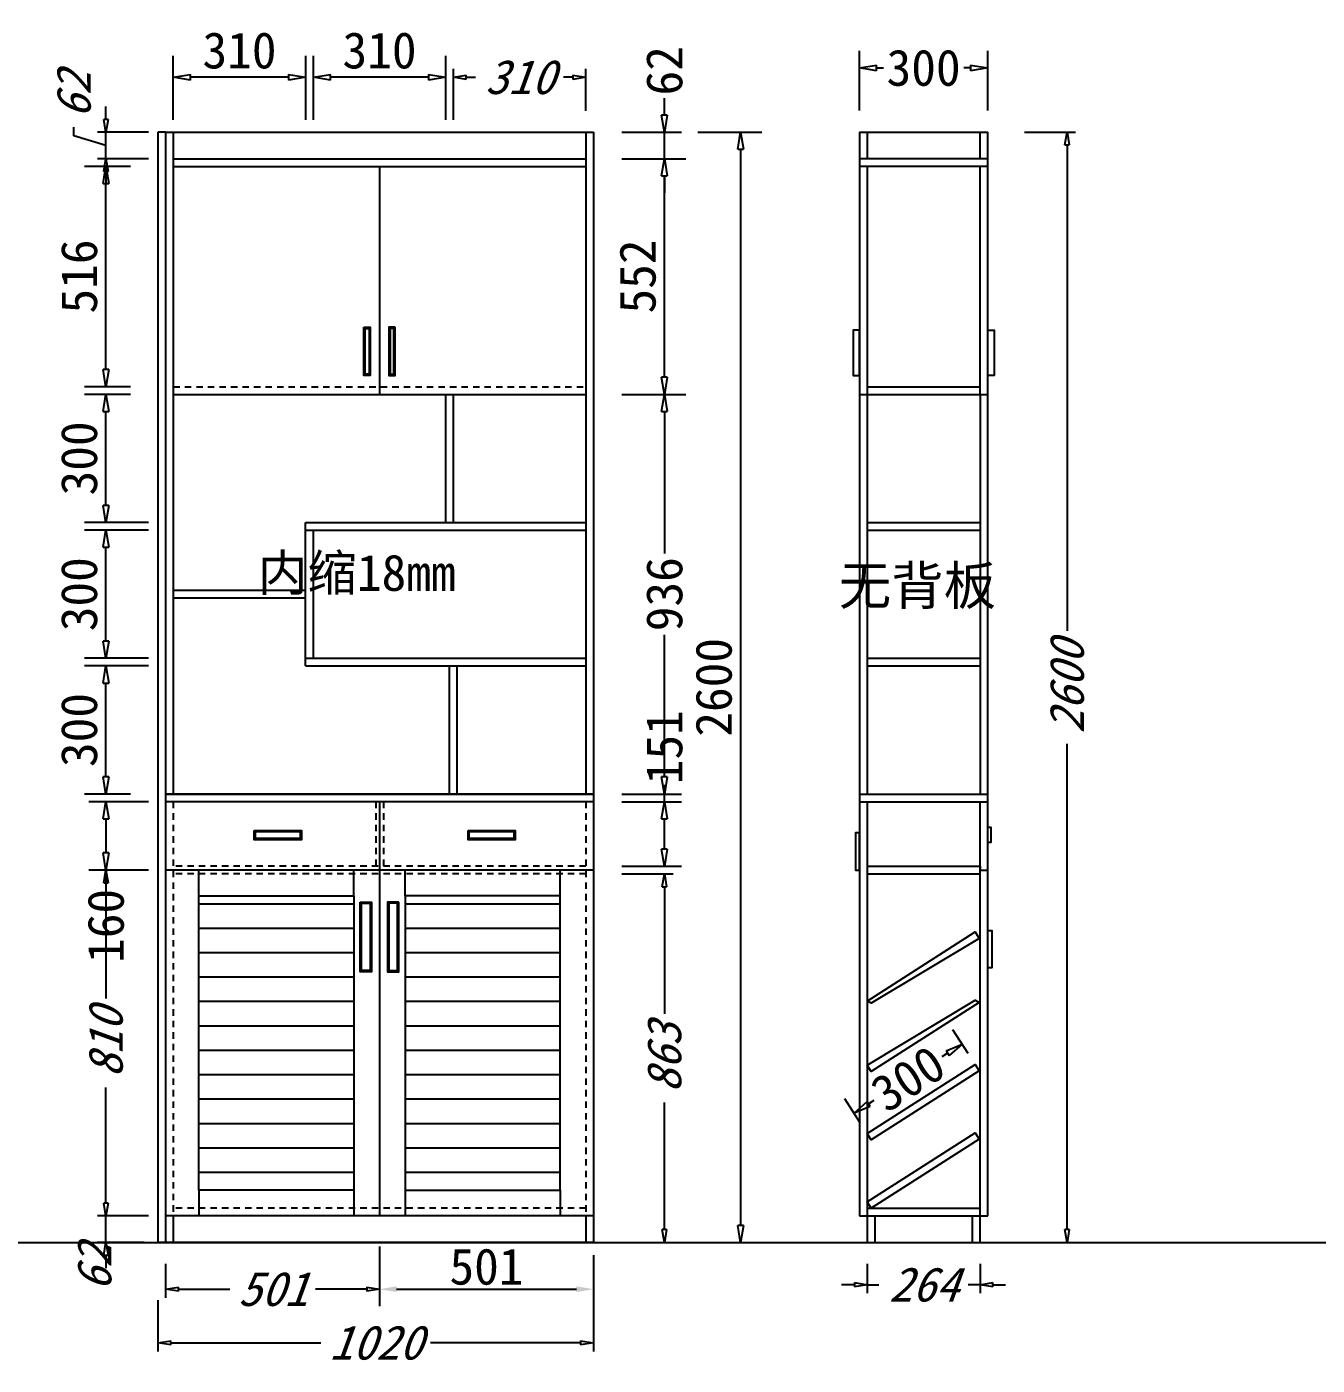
# Model space of a CAD drawing. Header units: millimetres. Extents: x 366509 to 398313, y -1245498 to -1202747.
# Drawn here: x 378862 to 381884, y -1221403 to -1218268 of the extents above; entities that cross this region are included whole.
import ezdxf

# ---------------------------------------------------------------- set-up
doc = ezdxf.new("R2010")
doc.units = ezdxf.units.MM
doc.header["$LTSCALE"] = 20
doc.linetypes.add('JIS_02_0.7', pattern=[1.35, 0.75, -0.6])
doc.layers.get('Defpoints').update_dxf_attribs({"color": 250})
doc.styles.get("Standard").update_dxf_attribs({"font": 'SimSun.ttf', "height": 85})
doc.styles.add('text', font='SimSun.ttf', dxfattribs={"height": 85})
doc.styles.add('汉字', font='SimSun.ttf', dxfattribs={"oblique": 20, "height": 80})
doc.dimstyles.new('200', dxfattribs={"dimtxt": 90, "dimasz": 40, "dimexe": 50, "dimexo": 100, "dimgap": 20, "dimtad": 1, "dimdec": 0, "dimtxsty": 'Standard', "dimblk": 'CLOSEDBLANK', "dimcen": 100, "dimdle": 50, "dimclrd": 256, "dimclre": 256, "dimclrt": 256, "dimadec": 0, "dimazin": 0, "dimtfac": 1, "dimtdec": 0, "dimtmove": 2, "dimatfit": 3, "dimldrblk": 'CLOSEDBLANK', "dimfxl": 100, "dimfxlon": 1, "dimlwd": 25, "dimlwe": 25, "dimarcsym": 0})
doc.dimstyles.new('ISO-25', dxfattribs={"dimtxt": 2.5, "dimasz": 2.5, "dimexe": 1.25, "dimexo": 0.625, "dimtad": 1, "dimtxsty": 'Standard', "dimcen": 2.5, "dimadec": 0, "dimazin": 0, "dimtfac": 1, "dimtmove": 0, "dimatfit": 3, "dimfxl": 1, "dimarcsym": 0})
doc.dimstyles.get("Standard").update_dxf_attribs({"dimtxt": 0.18, "dimasz": 0.18, "dimexe": 0.18, "dimexo": 0.0625, "dimgap": 0.09, "dimtad": 0, "dimtih": 1, "dimtoh": 1, "dimdec": 4, "dimzin": 0, "dimdsep": 46, "dimtxsty": 'Standard', "dimcen": 0.09, "dimadec": 0, "dimazin": 0, "dimtfac": 1, "dimtdec": 4, "dimtofl": 0, "dimtmove": 0, "dimatfit": 3, "dimfxl": 1, "dimtolj": 1, "dimtzin": 0, "dimarcsym": 0})
doc.dimstyles.new('周文晶', dxfattribs={"dimtxt": 70, "dimasz": 40, "dimexe": 40, "dimexo": 30, "dimgap": 10, "dimtad": 0, "dimdec": 0, "dimtxsty": 'Standard', "dimblk": 'CLOSEDBLANK', "dimcen": 200, "dimclrd": 256, "dimclre": 256, "dimadec": 0, "dimazin": 0, "dimtfac": 1, "dimtdec": 0, "dimtmove": 0, "dimatfit": 3, "dimldrblk": 'CLOSEDBLANK', "dimfxl": 100, "dimfxlon": 1, "dimarcsym": 0})

# ---------------------------------------------------------------- blocks, each defined once
blk = doc.blocks.new('_ClosedBlank')
at = {"color": 0, "linetype": 'ByBlock', "lineweight": -2}
for p, q in [((-1, 0.167), (0, 0)), ((-1, 0.167), (-1, -0.167)), ((0, 0), (-1, -0.167))]:
    blk.add_line(p, q, dxfattribs=at)
blk = doc.blocks.new('*D807')
at = {"lineweight": 25, "transparency": 16777216}
for p, q in [((379047, -1221023.1), (379047, -1220993.1)), ((379147, -1221053.1), (379027, -1221053.1)), ((379047, -1221115.1), (379047, -1221053.1)), ((379136.8, -1221115.1), (379027, -1221115.1)), ((379047, -1221145.1), (379047, -1221175.1))]:
    blk.add_line(p, q, dxfattribs=at)
at = {"layer": 'Defpoints', "color": 0, "transparency": 16777216}
for p in [(379047, -1221053.1), (379204.8, -1221053.1), (379186.8, -1221115.1)]:
    blk.add_point(p, dxfattribs=at)
at = {"lineweight": 25, "transparency": 16777216, "xscale": 30, "yscale": 30, "zscale": 30}
for p, rotation in [((379047, -1221053.1), 270), ((379047, -1221115.1), 90)]:
    blk.add_blockref('_ClosedBlank', p, dxfattribs=dict(at, rotation=rotation))
at = {"lineweight": -3, "transparency": 16777216, "insert": (379020.4, -1221175.1), "char_height": 80, "attachment_point": 5, "rotation": 90, "style": '汉字'}
blk.add_mtext('62', dxfattribs=at)
blk = doc.blocks.new('*D808')
at = {"lineweight": 25, "transparency": 16777216}
for p, q in [((379147, -1220243.1), (379027, -1220243.1)), ((379047, -1220273.1), (379047, -1220543.9)), ((379047, -1221023.1), (379047, -1220752.2)), ((379147, -1221053.1), (379027, -1221053.1))]:
    blk.add_line(p, q, dxfattribs=at)
at = {"layer": 'Defpoints', "color": 0, "transparency": 16777216}
for p in [(379047, -1220243.1), (379204.8, -1220243.1), (379204.8, -1221053.1)]:
    blk.add_point(p, dxfattribs=at)
at = {"lineweight": 25, "transparency": 16777216, "xscale": 30, "yscale": 30, "zscale": 30}
for p, rotation in [((379047, -1220243.1), 90), ((379047, -1221053.1), 270)]:
    blk.add_blockref('_ClosedBlank', p, dxfattribs=dict(at, rotation=rotation))
at = {"lineweight": -3, "transparency": 16777216, "insert": (379047, -1220648.1), "char_height": 80, "attachment_point": 5, "rotation": 90, "style": '汉字'}
blk.add_mtext('810', dxfattribs=at)
blk = doc.blocks.new('*D820')
at = {"lineweight": 25, "transparency": 16777216}
for p, q in [((379860.8, -1218486.5), (379860.8, -1218366.5)), ((380170.8, -1218465.2), (380170.8, -1218366.5)), ((379890.8, -1218386.5), (379912.5, -1218386.5)), ((380140.8, -1218386.5), (380119, -1218386.5))]:
    blk.add_line(p, q, dxfattribs=at)
at = {"layer": 'Defpoints', "color": 0, "transparency": 16777216}
for p in [(380170.8, -1218386.5), (380170.8, -1218515.2), (379860.8, -1219129.1)]:
    blk.add_point(p, dxfattribs=at)
at = {"lineweight": 25, "transparency": 16777216, "xscale": 30, "yscale": 30, "zscale": 30, "rotation": 180}
blk.add_blockref('_ClosedBlank', (379860.8, -1218386.5), dxfattribs=at)
at = {"lineweight": 25, "transparency": 16777216, "xscale": 30, "yscale": 30, "zscale": 30}
blk.add_blockref('_ClosedBlank', (380170.8, -1218386.5), dxfattribs=at)
at = {"lineweight": -3, "transparency": 16777216, "insert": (380015.8, -1218386.5), "char_height": 80, "attachment_point": 5, "style": '汉字'}
blk.add_mtext('310', dxfattribs=at)
blk = doc.blocks.new('*D809')
at = {"lineweight": 25, "transparency": 16777216}
for p, q in [((379168.8, -1221250.2), (379168.8, -1221370.2)), ((380188.8, -1221250.2), (380188.8, -1221370.2)), ((379198.8, -1221350.2), (379550.2, -1221350.2)), ((380158.8, -1221350.2), (379807.4, -1221350.2))]:
    blk.add_line(p, q, dxfattribs=at)
at = {"layer": 'Defpoints', "color": 0, "transparency": 16777216}
for p in [(379168.8, -1221115.1), (380188.8, -1221115.1), (380188.8, -1221350.2)]:
    blk.add_point(p, dxfattribs=at)
at = {"lineweight": 25, "transparency": 16777216, "xscale": 30, "yscale": 30, "zscale": 30, "rotation": 180}
blk.add_blockref('_ClosedBlank', (379168.8, -1221350.2), dxfattribs=at)
at = {"lineweight": 25, "transparency": 16777216, "xscale": 30, "yscale": 30, "zscale": 30}
blk.add_blockref('_ClosedBlank', (380188.8, -1221350.2), dxfattribs=at)
at = {"lineweight": -3, "transparency": 16777216, "insert": (379678.8, -1221350.2), "char_height": 80, "attachment_point": 5, "style": '汉字'}
blk.add_mtext('1020', dxfattribs=at)
blk = doc.blocks.new('*D821')
at = {"lineweight": 25, "transparency": 16777216}
for p, q in [((380829.8, -1221165.1), (380829.8, -1221234.1)), ((381094.2, -1221165.1), (381094.2, -1221234.1)), ((380799.8, -1221214.1), (380769.8, -1221214.1)), ((380829.8, -1221214.1), (380857.4, -1221214.1)), ((381094.2, -1221214.1), (381066.6, -1221214.1)), ((381124.2, -1221214.1), (381154.2, -1221214.1))]:
    blk.add_line(p, q, dxfattribs=at)
at = {"layer": 'Defpoints', "color": 0, "transparency": 16777216}
for p in [(380829.8, -1221115.1), (381094.2, -1221115.1), (381094.2, -1221214.1)]:
    blk.add_point(p, dxfattribs=at)
at = {"lineweight": 25, "transparency": 16777216, "xscale": 30, "yscale": 30, "zscale": 30}
blk.add_blockref('_ClosedBlank', (380829.8, -1221214.1), dxfattribs=at)
at = {"lineweight": 25, "transparency": 16777216, "xscale": 30, "yscale": 30, "zscale": 30, "rotation": 180}
blk.add_blockref('_ClosedBlank', (381094.2, -1221214.1), dxfattribs=at)
at = {"lineweight": -3, "transparency": 16777216, "insert": (380962, -1221214.1), "char_height": 80, "attachment_point": 5, "style": '汉字'}
blk.add_mtext('264', dxfattribs=at)
blk = doc.blocks.new('*D822')
at = {"lineweight": 25, "transparency": 16777216}
for p, q in [((381198.1, -1218515.1), (381318.1, -1218515.1)), ((381298.1, -1218545.1), (381298.1, -1219682.9)), ((381298.1, -1221085.1), (381298.1, -1219947.2)), ((381198.1, -1221115.1), (381318.1, -1221115.1))]:
    blk.add_line(p, q, dxfattribs=at)
at = {"layer": 'Defpoints', "color": 0, "transparency": 16777216}
for p in [(381112.2, -1218515.1), (381112.2, -1221115.1), (381298.1, -1221115.1)]:
    blk.add_point(p, dxfattribs=at)
at = {"lineweight": 25, "transparency": 16777216, "xscale": 30, "yscale": 30, "zscale": 30}
for p, rotation in [((381298.1, -1218515.1), 90), ((381298.1, -1221115.1), 270)]:
    blk.add_blockref('_ClosedBlank', p, dxfattribs=dict(at, rotation=rotation))
at = {"lineweight": -3, "transparency": 16777216, "insert": (381298.1, -1219815.1), "char_height": 80, "attachment_point": 5, "rotation": 90, "style": '汉字'}
blk.add_mtext('2600', dxfattribs=at)
blk = doc.blocks.new('*D810')
at = {"lineweight": 25, "transparency": 16777216}
for p, q in [((380255.1, -1220252.1), (380375.1, -1220252.1)), ((380355.1, -1220282.1), (380355.1, -1220580.1)), ((380355.1, -1221085.1), (380355.1, -1220787.1)), ((380255.1, -1221115.1), (380375.1, -1221115.1))]:
    blk.add_line(p, q, dxfattribs=at)
at = {"layer": 'Defpoints', "color": 0, "transparency": 16777216}
for p in [(380170.8, -1220252.1), (380170.8, -1221115.1), (380355.1, -1221115.1)]:
    blk.add_point(p, dxfattribs=at)
at = {"lineweight": 25, "transparency": 16777216, "xscale": 30, "yscale": 30, "zscale": 30}
for p, rotation in [((380355.1, -1220252.1), 90), ((380355.1, -1221115.1), 270)]:
    blk.add_blockref('_ClosedBlank', p, dxfattribs=dict(at, rotation=rotation))
at = {"lineweight": -3, "transparency": 16777216, "insert": (380355.1, -1220683.6), "char_height": 80, "attachment_point": 5, "rotation": 90, "style": '汉字'}
blk.add_mtext('863', dxfattribs=at)
blk = doc.blocks.new('*D823')
at = {"lineweight": 25, "transparency": 16777216}
for p, q in [((379047, -1218485.2), (379047, -1218455.2)), ((378972, -1218523.7), (378972, -1218503.7)), ((379047, -1218546.2), (378972, -1218523.7)), ((379147, -1218515.2), (379027, -1218515.2)), ((379047, -1218577.2), (379047, -1218515.2)), ((379047, -1218577.2), (379047, -1218515.2)), ((379147, -1218577.2), (379027, -1218577.2)), ((379047, -1218607.2), (379047, -1218637.2))]:
    blk.add_line(p, q, dxfattribs=at)
at = {"layer": 'Defpoints', "color": 0, "transparency": 16777216}
for p in [(379047, -1218515.2), (379204.8, -1218515.2), (379204.8, -1218577.2)]:
    blk.add_point(p, dxfattribs=at)
at = {"lineweight": 25, "transparency": 16777216, "xscale": 30, "yscale": 30, "zscale": 30}
for p, rotation in [((379047, -1218515.2), 270), ((379047, -1218577.2), 90)]:
    blk.add_blockref('_ClosedBlank', p, dxfattribs=dict(at, rotation=rotation))
at = {"lineweight": -3, "transparency": 16777216, "insert": (378972, -1218428.9), "char_height": 80, "attachment_point": 5, "rotation": 90, "style": '汉字'}
blk.add_mtext('62', dxfattribs=at)
blk = doc.blocks.new('*D811')
at = {"lineweight": 25, "transparency": 16777216}
for p, q in [((379687.8, -1221124.6), (379687.8, -1221244.6)), ((379186.8, -1221165.1), (379186.8, -1221244.6)), ((379216.8, -1221224.6), (379336.9, -1221224.6)), ((379657.8, -1221224.6), (379537.6, -1221224.6))]:
    blk.add_line(p, q, dxfattribs=at)
at = {"layer": 'Defpoints', "color": 0, "transparency": 16777216}
for p in [(379687.8, -1221053.1), (379186.8, -1221115.1), (379186.8, -1221224.6)]:
    blk.add_point(p, dxfattribs=at)
at = {"lineweight": 25, "transparency": 16777216, "xscale": 30, "yscale": 30, "zscale": 30, "rotation": 180}
blk.add_blockref('_ClosedBlank', (379186.8, -1221224.6), dxfattribs=at)
at = {"lineweight": 25, "transparency": 16777216, "xscale": 30, "yscale": 30, "zscale": 30}
blk.add_blockref('_ClosedBlank', (379687.8, -1221224.6), dxfattribs=at)
at = {"lineweight": -3, "transparency": 16777216, "insert": (379437.3, -1221224.6), "char_height": 80, "attachment_point": 5, "style": '汉字'}
blk.add_mtext('501', dxfattribs=at)
blk = doc.blocks.new('*D812')
at = {"lineweight": 25, "transparency": 16777216}
for p, q in [((380433.3, -1218515.2), (380583.3, -1218515.2)), ((380533.3, -1218555.2), (380533.3, -1221075.1)), ((380433.3, -1221115.1), (380583.3, -1221115.1))]:
    blk.add_line(p, q, dxfattribs=at)
at = {"layer": 'Defpoints', "color": 0, "transparency": 16777216}
for p in [(380026.8, -1218515.2), (380026.8, -1221115.1), (380533.3, -1221115.1)]:
    blk.add_point(p, dxfattribs=at)
at = {"lineweight": 25, "transparency": 16777216, "xscale": 40, "yscale": 40, "zscale": 40}
for p, rotation in [((380533.3, -1218515.2), 90), ((380533.3, -1221115.1), 270)]:
    blk.add_blockref('_ClosedBlank', p, dxfattribs=dict(at, rotation=rotation))
at = {"lineweight": -3, "transparency": 16777216, "insert": (380470.8, -1219815.1), "char_height": 85, "attachment_point": 5, "rotation": 90}
blk.add_mtext('2600', dxfattribs=at)
blk = doc.blocks.new('*D824')
at = {"lineweight": 25, "transparency": 16777216}
for p, q in [((379532.8, -1218486.5), (379532.8, -1218336.5)), ((379842.8, -1218486.5), (379842.8, -1218336.5)), ((379802.8, -1218386.5), (379572.8, -1218386.5))]:
    blk.add_line(p, q, dxfattribs=at)
at = {"layer": 'Defpoints', "color": 0, "transparency": 16777216}
for p in [(379532.8, -1218386.5), (379842.8, -1219129.1), (379532.8, -1219447.1)]:
    blk.add_point(p, dxfattribs=at)
at = {"lineweight": 25, "transparency": 16777216, "xscale": 40, "yscale": 40, "zscale": 40, "rotation": 180}
blk.add_blockref('_ClosedBlank', (379532.8, -1218386.5), dxfattribs=at)
at = {"lineweight": 25, "transparency": 16777216, "xscale": 40, "yscale": 40, "zscale": 40}
blk.add_blockref('_ClosedBlank', (379842.8, -1218386.5), dxfattribs=at)
at = {"lineweight": -3, "transparency": 16777216, "insert": (379687.8, -1218324), "char_height": 85, "attachment_point": 5}
blk.add_mtext('310', dxfattribs=at)
blk = doc.blocks.new('*D825')
at = {"lineweight": 25, "transparency": 16777216}
for p, q in [((379204.8, -1218486.5), (379204.8, -1218336.5)), ((379514.8, -1218486.5), (379514.8, -1218336.5)), ((379474.8, -1218386.5), (379244.8, -1218386.5))]:
    blk.add_line(p, q, dxfattribs=at)
at = {"layer": 'Defpoints', "color": 0, "transparency": 16777216}
for p in [(379204.8, -1218386.5), (379514.8, -1219429.1), (379204.8, -1219588.1)]:
    blk.add_point(p, dxfattribs=at)
at = {"lineweight": 25, "transparency": 16777216, "xscale": 40, "yscale": 40, "zscale": 40, "rotation": 180}
blk.add_blockref('_ClosedBlank', (379204.8, -1218386.5), dxfattribs=at)
at = {"lineweight": 25, "transparency": 16777216, "xscale": 40, "yscale": 40, "zscale": 40}
blk.add_blockref('_ClosedBlank', (379514.8, -1218386.5), dxfattribs=at)
at = {"lineweight": -3, "transparency": 16777216, "insert": (379359.8, -1218324), "char_height": 85, "attachment_point": 5}
blk.add_mtext('310', dxfattribs=at)
blk = doc.blocks.new('*D813')
at = {"lineweight": 25, "transparency": 16777216}
for p, q in [((379147, -1219765.1), (378997, -1219765.1)), ((379047, -1220025.1), (379047, -1219805.1)), ((379104.8, -1220065.1), (378997, -1220065.1))]:
    blk.add_line(p, q, dxfattribs=at)
at = {"layer": 'Defpoints', "color": 0, "transparency": 16777216}
for p in [(379047, -1219765.1), (379514.8, -1219765.1), (379204.8, -1220065.1)]:
    blk.add_point(p, dxfattribs=at)
at = {"lineweight": 25, "transparency": 16777216, "xscale": 40, "yscale": 40, "zscale": 40}
for p, rotation in [((379047, -1219765.1), 90), ((379047, -1220065.1), 270)]:
    blk.add_blockref('_ClosedBlank', p, dxfattribs=dict(at, rotation=rotation))
at = {"lineweight": -3, "transparency": 16777216, "insert": (378984.5, -1219915.1), "char_height": 85, "attachment_point": 5, "rotation": 90}
blk.add_mtext('300', dxfattribs=at)
blk = doc.blocks.new('*D826')
at = {"lineweight": 25, "transparency": 16777216}
for p, q in [((379147, -1219447.1), (378997, -1219447.1)), ((379047, -1219707.1), (379047, -1219487.1)), ((379147, -1219747.1), (378997, -1219747.1))]:
    blk.add_line(p, q, dxfattribs=at)
at = {"layer": 'Defpoints', "color": 0, "transparency": 16777216}
for p in [(379047, -1219447.1), (379514.8, -1219447.1), (379514.8, -1219747.1)]:
    blk.add_point(p, dxfattribs=at)
at = {"lineweight": 25, "transparency": 16777216, "xscale": 40, "yscale": 40, "zscale": 40}
for p, rotation in [((379047, -1219447.1), 90), ((379047, -1219747.1), 270)]:
    blk.add_blockref('_ClosedBlank', p, dxfattribs=dict(at, rotation=rotation))
at = {"lineweight": -3, "transparency": 16777216, "insert": (378984.5, -1219597.1), "char_height": 85, "attachment_point": 5, "rotation": 90}
blk.add_mtext('300', dxfattribs=at)
blk = doc.blocks.new('*D827')
at = {"lineweight": 25, "transparency": 16777216}
for p, q in [((379104.8, -1219129.1), (378997, -1219129.1)), ((379047, -1219389.1), (379047, -1219169.1)), ((379147, -1219429.1), (378997, -1219429.1))]:
    blk.add_line(p, q, dxfattribs=at)
at = {"layer": 'Defpoints', "color": 0, "transparency": 16777216}
for p in [(379047, -1219129.1), (379204.8, -1219129.1), (379514.8, -1219429.1)]:
    blk.add_point(p, dxfattribs=at)
at = {"lineweight": 25, "transparency": 16777216, "xscale": 40, "yscale": 40, "zscale": 40}
for p, rotation in [((379047, -1219129.1), 90), ((379047, -1219429.1), 270)]:
    blk.add_blockref('_ClosedBlank', p, dxfattribs=dict(at, rotation=rotation))
at = {"lineweight": -3, "transparency": 16777216, "insert": (378984.5, -1219279.1), "char_height": 85, "attachment_point": 5, "rotation": 90}
blk.add_mtext('300', dxfattribs=at)
blk = doc.blocks.new('*D828')
at = {"lineweight": 25, "transparency": 16777216}
for p, q in [((379104.8, -1218595.2), (378997, -1218595.2)), ((379047, -1219071.1), (379047, -1218635.2)), ((379104.8, -1219111.1), (378997, -1219111.1))]:
    blk.add_line(p, q, dxfattribs=at)
at = {"layer": 'Defpoints', "color": 0, "transparency": 16777216}
for p in [(379047, -1218595.2), (379204.8, -1218595.2), (379204.8, -1219111.1)]:
    blk.add_point(p, dxfattribs=at)
at = {"lineweight": 25, "transparency": 16777216, "xscale": 40, "yscale": 40, "zscale": 40}
for p, rotation in [((379047, -1218595.2), 90), ((379047, -1219111.1), 270)]:
    blk.add_blockref('_ClosedBlank', p, dxfattribs=dict(at, rotation=rotation))
at = {"lineweight": -3, "transparency": 16777216, "insert": (378984.5, -1218853.1), "char_height": 85, "attachment_point": 5, "rotation": 90}
blk.add_mtext('516', dxfattribs=at)
blk = doc.blocks.new('*D814')
at = {"lineweight": 25, "transparency": 16777216}
for p, q in [((380270.8, -1218577.2), (380405.1, -1218577.2)), ((380355.1, -1219089.1), (380355.1, -1218617.2)), ((380270.8, -1219129.1), (380405.1, -1219129.1))]:
    blk.add_line(p, q, dxfattribs=at)
at = {"layer": 'Defpoints', "color": 0, "transparency": 16777216}
for p in [(380170.8, -1218577.2), (380355.1, -1218577.2), (380170.8, -1219129.1)]:
    blk.add_point(p, dxfattribs=at)
at = {"lineweight": 25, "transparency": 16777216, "xscale": 40, "yscale": 40, "zscale": 40}
for p, rotation in [((380355.1, -1218577.2), 90), ((380355.1, -1219129.1), 270)]:
    blk.add_blockref('_ClosedBlank', p, dxfattribs=dict(at, rotation=rotation))
at = {"lineweight": -3, "transparency": 16777216, "insert": (380292.6, -1218853.1), "char_height": 85, "attachment_point": 5, "rotation": 90}
blk.add_mtext('552', dxfattribs=at)
blk = doc.blocks.new('*D815')
at = {"color": 0, "lineweight": -2, "transparency": 16777216}
for p, q in [((379687.8, -1221124.6), (379687.8, -1221264.6)), ((380188.8, -1221145.1), (380188.8, -1221264.6)), ((379727.8, -1221224.6), (380148.8, -1221224.6))]:
    blk.add_line(p, q, dxfattribs=at)
at = {"color": 0, "transparency": 16777216}
for points in [[(379727.8, -1221217.9), (379727.8, -1221231.3), (379687.8, -1221224.6)], [(380148.8, -1221217.9), (380148.8, -1221231.3), (380188.8, -1221224.6)]]:
    blk.add_solid(points, dxfattribs=at)
at = {"layer": 'Defpoints', "color": 0, "transparency": 16777216}
for p in [(379687.8, -1221053.1), (380188.8, -1221115.1), (380188.8, -1221224.6)]:
    blk.add_point(p, dxfattribs=at)
at = {"color": 0, "lineweight": -3, "transparency": 16777216, "insert": (379938.3, -1221172.1), "char_height": 85, "attachment_point": 5}
blk.add_mtext('501', dxfattribs=at)
blk = doc.blocks.new('*D816')
at = {"lineweight": -2, "transparency": 16777216}
for p, q in [((380811.8, -1218464.7), (380811.8, -1218324.7)), ((381112.2, -1218464.7), (381112.2, -1218324.7)), ((380851.8, -1218364.7), (380867.9, -1218364.7)), ((381072.2, -1218364.7), (381056.1, -1218364.7))]:
    blk.add_line(p, q, dxfattribs=at)
at = {"layer": 'Defpoints', "color": 0, "transparency": 16777216}
for p in [(381112.2, -1218364.7), (380811.8, -1218515.1), (381112.2, -1218515.1)]:
    blk.add_point(p, dxfattribs=at)
at = {"lineweight": -2, "transparency": 16777216, "xscale": 40, "yscale": 40, "zscale": 40, "rotation": 180}
blk.add_blockref('_ClosedBlank', (380811.8, -1218364.7), dxfattribs=at)
at = {"lineweight": -2, "transparency": 16777216, "xscale": 40, "yscale": 40, "zscale": 40}
blk.add_blockref('_ClosedBlank', (381112.2, -1218364.7), dxfattribs=at)
at = {"color": 0, "transparency": 16777216, "insert": (380962, -1218364.7), "char_height": 85, "attachment_point": 5}
blk.add_mtext('300', dxfattribs=at)
blk = doc.blocks.new('*D817')
at = {"lineweight": -2, "transparency": 16777216}
for p, q in [((380355.1, -1218475.2), (380355.1, -1218435.2)), ((380255.1, -1218515.2), (380395.1, -1218515.2)), ((380355.1, -1218577.2), (380355.1, -1218515.2)), ((380255.1, -1218577.2), (380395.1, -1218577.2)), ((380355.1, -1218617.2), (380355.1, -1218657.2))]:
    blk.add_line(p, q, dxfattribs=at)
at = {"layer": 'Defpoints', "color": 0, "transparency": 16777216}
for p in [(380170.8, -1218515.2), (380355.1, -1218515.2), (380170.8, -1218577.2)]:
    blk.add_point(p, dxfattribs=at)
at = {"lineweight": -2, "transparency": 16777216, "xscale": 40, "yscale": 40, "zscale": 40}
for p, rotation in [((380355.1, -1218515.2), 270), ((380355.1, -1218577.2), 90)]:
    blk.add_blockref('_ClosedBlank', p, dxfattribs=dict(at, rotation=rotation))
at = {"color": 0, "transparency": 16777216, "insert": (380355.1, -1218371.4), "char_height": 85, "attachment_point": 5, "rotation": 90}
blk.add_mtext('62', dxfattribs=at)
blk = doc.blocks.new('*D818')
at = {"lineweight": -2, "transparency": 16777216}
for p, q in [((380255.1, -1219129.1), (380395.1, -1219129.1)), ((380355.1, -1219169.1), (380355.1, -1219502.1)), ((380355.1, -1220025.1), (380355.1, -1219692.1)), ((380255.1, -1220065.1), (380395.1, -1220065.1))]:
    blk.add_line(p, q, dxfattribs=at)
at = {"layer": 'Defpoints', "color": 0, "transparency": 16777216}
for p in [(380170.8, -1219129.1), (380170.8, -1220065.1), (380355.1, -1220065.1)]:
    blk.add_point(p, dxfattribs=at)
at = {"lineweight": -2, "transparency": 16777216, "xscale": 40, "yscale": 40, "zscale": 40}
for p, rotation in [((380355.1, -1219129.1), 90), ((380355.1, -1220065.1), 270)]:
    blk.add_blockref('_ClosedBlank', p, dxfattribs=dict(at, rotation=rotation))
at = {"color": 0, "transparency": 16777216, "insert": (380355.1, -1219597.1), "char_height": 85, "attachment_point": 5, "rotation": 90}
blk.add_mtext('936', dxfattribs=at)
blk = doc.blocks.new('*D819')
at = {"lineweight": -2, "transparency": 16777216}
for p, q in [((381066.2, -1220672.8), (381030.4, -1220616.9)), ((381018.3, -1220672.1), (381004.9, -1220680.7)), ((380813.6, -1220834.7), (380777.8, -1220778.7)), ((380833, -1220790.8), (380846.5, -1220782.2))]:
    blk.add_line(p, q, dxfattribs=at)
at = {"layer": 'Defpoints', "color": 0, "transparency": 16777216}
for p in [(381052, -1220650.5), (381082.4, -1220698.1), (380829.8, -1220859.9)]:
    blk.add_point(p, dxfattribs=at)
at = {"lineweight": -2, "transparency": 16777216, "xscale": 40, "yscale": 40, "zscale": 40}
for p, rotation in [((381052, -1220650.5), 32.65196531528703), ((380799.4, -1220812.4), 212.651965315287)]:
    blk.add_blockref('_ClosedBlank', p, dxfattribs=dict(at, rotation=rotation))
at = {"color": 0, "transparency": 16777216, "insert": (380925.7, -1220731.5), "char_height": 85, "attachment_point": 5, "rotation": 32.652}
blk.add_mtext('300', dxfattribs=at)
blk = doc.blocks.new('*D829')
at = {"lineweight": -2, "transparency": 16777216}
for p, q in [((379147, -1220083.1), (379007, -1220083.1)), ((379047, -1220123.1), (379047, -1220203.1)), ((379147, -1220243.1), (379007, -1220243.1)), ((379047, -1220243.1), (379047, -1220283.1))]:
    blk.add_line(p, q, dxfattribs=at)
at = {"layer": 'Defpoints', "color": 0, "transparency": 16777216}
for p in [(379047, -1220083.1), (379186.8, -1220083.1), (379186.8, -1220243.1)]:
    blk.add_point(p, dxfattribs=at)
at = {"lineweight": -2, "transparency": 16777216, "xscale": 40, "yscale": 40, "zscale": 40}
for p, rotation in [((379047, -1220083.1), 90), ((379047, -1220243.1), 270)]:
    blk.add_blockref('_ClosedBlank', p, dxfattribs=dict(at, rotation=rotation))
at = {"color": 0, "transparency": 16777216, "insert": (379047, -1220373.8), "char_height": 85, "attachment_point": 5, "rotation": 90}
blk.add_mtext('160', dxfattribs=at)
blk = doc.blocks.new('*D830')
at = {"lineweight": -2, "transparency": 16777216}
for p, q in [((380355.1, -1220083.1), (380355.1, -1220043.1)), ((380255.1, -1220083.1), (380395.1, -1220083.1)), ((380355.1, -1220194.1), (380355.1, -1220123.1)), ((380255.1, -1220234.1), (380395.1, -1220234.1))]:
    blk.add_line(p, q, dxfattribs=at)
at = {"layer": 'Defpoints', "color": 0, "transparency": 16777216}
for p in [(380170.8, -1220083.1), (380355.1, -1220083.1), (380170.8, -1220234.1)]:
    blk.add_point(p, dxfattribs=at)
at = {"lineweight": -2, "transparency": 16777216, "xscale": 40, "yscale": 40, "zscale": 40}
for p, rotation in [((380355.1, -1220083.1), 90), ((380355.1, -1220234.1), 270)]:
    blk.add_blockref('_ClosedBlank', p, dxfattribs=dict(at, rotation=rotation))
at = {"color": 0, "transparency": 16777216, "insert": (380355.1, -1219955.4), "char_height": 85, "attachment_point": 5, "rotation": 90}
blk.add_mtext('151', dxfattribs=at)

msp = doc.modelspace()

# ---------------------------------------------------------------- hatches: boundary and pattern name
at = {"lineweight": -3}
h = msp.add_hatch(dxfattribs=at)
h.set_pattern_fill('LINE', color=250, scale=18, style=0)
h.set_pattern_definition([(0, (258268.033, -1213063.863), (0, 57.15), [])])
h.paths.add_polyline_path([(380110.758, -1220303.067), (379747.758, -1220303.067), (379747.758, -1220993.067), (380110.758, -1220993.067)])
h.paths.add_polyline_path([(379264.758, -1220303.067), (379264.758, -1220993.067), (379627.758, -1220993.067), (379627.758, -1220303.067)])

# ---------------------------------------------------------------- linework, layer by layer
for p, q in [((379168.758, -1218515.202), (379168.758, -1221115.067)), ((379186.758, -1218515.202), (379186.758, -1221115.067)), ((379186.758, -1218515.202), (380188.758, -1218515.202)), ((379204.758, -1218515.202), (379204.758, -1220065.067)), ((379914.869, -1218515.202), (380188.758, -1218515.202)), ((380170.758, -1218515.202), (380170.758, -1220065.067)), ((380188.758, -1218515.202), (380188.758, -1221115.067)), ((380811.808, -1218515.067), (381112.195, -1218515.067)), ((380811.808, -1218515.067), (380811.808, -1221053.067)), ((380829.808, -1218515.067), (380829.808, -1218577.067)), ((380829.808, -1218515.067), (380829.808, -1218577.067)), ((381094.195, -1218577.067), (381094.195, -1218515.067)), ((381094.195, -1218577.067), (381094.195, -1218515.067)), ((381112.195, -1221053.067), (381112.195, -1218515.067)), ((379204.758, -1218577.202), (380170.758, -1218577.202)), ((379204.758, -1218595.202), (380170.758, -1218595.202)), ((380811.808, -1218577.067), (381112.195, -1218577.067)), ((380811.808, -1218595.067), (381112.195, -1218595.067)), ((380829.808, -1218595.067), (380829.808, -1219129.067)), ((381094.195, -1219129.067), (381094.195, -1218595.067)), ((379204.758, -1219129.067), (380170.758, -1219129.067)), ((379842.758, -1219429.067), (379842.758, -1219129.067)), ((379860.758, -1219429.067), (379860.758, -1219129.067)), ((380811.808, -1219129.067), (381112.195, -1219129.067)), ((380829.808, -1219111.067), (381094.195, -1219111.067)), ((379514.758, -1219765.067), (379514.758, -1219429.067)), ((379514.758, -1219429.067), (380170.758, -1219429.067)), ((380829.808, -1219429.067), (381094.195, -1219429.067)), ((379514.758, -1219447.067), (380170.758, -1219447.067)), ((379532.758, -1219747.067), (379532.758, -1219447.067)), ((380829.808, -1219447.067), (381094.195, -1219447.067)), ((379514.758, -1219588.067), (379204.758, -1219588.067)), ((379514.758, -1219606.067), (379204.758, -1219606.067)), ((379514.758, -1219747.067), (380170.758, -1219747.067)), ((380829.808, -1219747.067), (381094.195, -1219747.067)), ((379514.758, -1219765.067), (380170.758, -1219765.067)), ((379851.758, -1220065.067), (379851.758, -1219765.067)), ((379869.758, -1220065.067), (379869.758, -1219765.067)), ((380829.808, -1219765.067), (381094.195, -1219765.067)), ((380188.758, -1220065.067), (379186.758, -1220065.067)), ((379186.758, -1220065.067), (380188.758, -1220065.067)), ((380811.808, -1220065.067), (381112.195, -1220065.067)), ((380188.758, -1220083.067), (379186.758, -1220083.067)), ((379687.758, -1220083.067), (379687.758, -1221053.067)), ((380811.808, -1220083.067), (381112.195, -1220083.067)), ((380829.808, -1220083.067), (380829.808, -1221115.067)), ((381094.195, -1221115.067), (381094.195, -1220083.067)), ((380188.758, -1220243.067), (379186.758, -1220243.067)), ((379264.758, -1220303.067), (379264.758, -1220243.067)), ((379627.758, -1220303.067), (379627.758, -1220243.067)), ((379747.758, -1220303.067), (379747.758, -1220243.067)), ((380110.758, -1220303.067), (380110.758, -1220243.067)), ((380829.808, -1220234.067), (381094.195, -1220234.067)), ((380829.808, -1220252.067), (381094.195, -1220252.067)), ((379264.758, -1220993.067), (379264.758, -1221053.067)), ((379627.758, -1220993.067), (379627.758, -1221053.067)), ((379747.758, -1220993.067), (379747.758, -1221053.067)), ((380110.758, -1220993.067), (380110.758, -1221053.067)), ((380829.808, -1221035.067), (381094.195, -1221035.067)), ((380188.758, -1221053.067), (379186.758, -1221053.067)), ((380170.758, -1221053.067), (380170.758, -1221115.067)), ((380811.808, -1221053.067), (381112.195, -1221053.067)), ((380847.808, -1221053.067), (380847.808, -1221115.067)), ((381076.195, -1221115.067), (381076.195, -1221053.067)), ((380188.758, -1221115.067), (379186.758, -1221115.067)), ((380829.808, -1221115.067), (381094.195, -1221115.067))]:
    msp.add_line(p, q, dxfattribs=at)
for p, q in [((379186.758, -1218515.202), (379168.758, -1218515.202)), ((379687.758, -1218595.202), (379687.758, -1219129.067)), ((380829.808, -1219129.067), (380829.808, -1220065.067)), ((381094.195, -1219129.067), (381094.195, -1220065.067)), ((381094.195, -1220234.067), (381094.195, -1220243.067)), ((381094.195, -1220243.067), (381112.195, -1220243.067)), ((379204.758, -1221053.067), (379204.758, -1221115.067)), ((366509.141, -1221115.067), (398312.891, -1221115.067)), ((379186.758, -1221115.067), (379168.758, -1221115.067))]:
    msp.add_line(p, q)
at = {"color": 250, "linetype": 'JIS_02_0.7', "lineweight": -3}
for p, q in [((379204.758, -1219111.067), (380170.758, -1219111.067)), ((379204.758, -1220083.067), (379204.758, -1221053.067)), ((379678.758, -1220083.067), (379678.758, -1220234.067)), ((379696.758, -1220083.067), (379696.758, -1220234.067)), ((380170.758, -1220083.067), (380170.758, -1221053.067)), ((380170.758, -1220234.067), (379204.758, -1220234.067)), ((380170.758, -1220252.067), (379204.758, -1220252.067)), ((380170.758, -1221035.067), (379204.758, -1221035.067))]:
    msp.add_line(p, q, dxfattribs=at)
for points in [[(379650.945, -1218972.039), (379666.125, -1218972.039), (379666.125, -1219084.602), (379650.945, -1219084.602)], [(379724.57, -1218972.039), (379709.391, -1218972.039), (379709.391, -1219084.602), (379724.57, -1219084.602)], [(379653.945, -1218975.039), (379663.125, -1218975.039), (379663.125, -1219081.602), (379653.945, -1219081.602)], [(379721.57, -1218975.039), (379712.391, -1218975.039), (379712.391, -1219081.602), (379721.57, -1219081.602)], [(380811.808, -1218979.023), (380797.07, -1218979.023), (380797.07, -1219084.844), (380811.808, -1219084.844)], [(381112.195, -1218979.023), (381126.933, -1218979.023), (381126.933, -1219084.844), (381112.195, -1219084.844)], [(379394.07, -1220150.125), (379504.68, -1220150.125), (379504.68, -1220172.531), (379394.07, -1220172.531)], [(379397.07, -1220153.125), (379501.68, -1220153.125), (379501.68, -1220169.531), (379397.07, -1220169.531)], [(379895.07, -1220150.125), (380005.68, -1220150.125), (380005.68, -1220172.531), (379895.07, -1220172.531)], [(379898.07, -1220153.125), (380002.68, -1220153.125), (380002.68, -1220169.531), (379898.07, -1220169.531)], [(380811.808, -1220155.871), (380802.478, -1220155.871), (380802.478, -1220243.449), (380811.808, -1220243.449)], [(381112.195, -1220142.305), (381119.453, -1220142.305), (381119.453, -1220178.828), (381112.195, -1220178.828)], [(381112.195, -1220384.699), (381121.524, -1220384.699), (381121.524, -1220472.277), (381112.195, -1220472.277)]]:
    msp.add_lwpolyline(points, close=True)
at = {"lineweight": -3}
for points in [[(379264.758, -1220303.067), (379627.758, -1220303.067), (379627.758, -1220993.067), (379264.758, -1220993.067)], [(379642.462, -1220317.888), (379669.03, -1220317.888), (379669.03, -1220481.399), (379642.462, -1220481.399)], [(379645.462, -1220320.888), (379666.03, -1220320.888), (379666.03, -1220478.399), (379645.462, -1220478.399)], [(379733.053, -1220317.888), (379706.486, -1220317.888), (379706.486, -1220481.399), (379733.053, -1220481.399)], [(379730.053, -1220320.888), (379709.486, -1220320.888), (379709.486, -1220478.399), (379730.053, -1220478.399)], [(380110.758, -1220303.067), (379747.758, -1220303.067), (379747.758, -1220993.067), (380110.758, -1220993.067)]]:
    msp.add_lwpolyline(points, close=True, dxfattribs=at)
for points in [[(380829.808, -1220549.912), (381082.397, -1220388.051), (381092.108, -1220403.207), (380839.519, -1220555.067), (380829.808, -1220549.912)], [(380829.808, -1220699.912), (381082.397, -1220548.051), (381092.108, -1220553.207), (380839.519, -1220715.067), (380829.808, -1220699.912)], [(380829.808, -1220859.912), (381082.397, -1220698.051), (381092.108, -1220713.207), (380839.519, -1220875.067), (380829.808, -1220859.912)], [(380829.808, -1221019.912), (381082.397, -1220858.051), (381092.108, -1220873.207), (380839.519, -1221035.067), (380829.808, -1221019.912)]]:
    msp.add_lwpolyline(points)

# ---------------------------------------------------------------- texts
at = {"insert": (379402.93, -1219504.219), "char_height": 85, "width": 635.82031, "attachment_point": 1, "style": 'text'}
msp.add_mtext('内缩18mm', dxfattribs=at)
at = {"lineweight": -3, "insert": (380763.461, -1219531.69), "char_height": 90, "width": 545.64139, "attachment_point": 1}
msp.add_mtext('无背板', dxfattribs=at)

# ---------------------------------------------------------------- dimensions: what is measured, and where the dimension line sits
at = {"lineweight": -3}
for base, p1, p2, picture, middle in [((379204.758, -1218386.531), (379514.758, -1219429.067), (379204.758, -1219588.067), '*D825', (379359.758, -1218324.031)), ((379532.758, -1218386.531), (379842.758, -1219129.067), (379532.758, -1219447.067), '*D824', (379687.758, -1218324.031))]:
    dim = msp.add_linear_dim(base=base, p1=p1, p2=p2, dimstyle='200', dxfattribs=at)
    dim.commit()
    dim.dimension.update_dxf_attribs({"geometry": picture, "text_midpoint": middle})
for base, p1, p2, picture, middle in [((380355.121, -1218515.202), (380170.758, -1218577.202), (380170.758, -1218515.202), '*D817', (380355.121, -1218371.369)), ((380355.121, -1220065.067), (380170.758, -1219129.067), (380170.758, -1220065.067), '*D818', (380355.121, -1219597.067)), ((380355.121, -1220083.067), (380170.758, -1220234.067), (380170.758, -1220083.067), '*D830', (380355.121, -1219955.387))]:
    dim = msp.add_linear_dim(base=base, p1=p1, p2=p2, angle=90, dimstyle='周文晶')
    dim.commit()
    dim.dimension.update_dxf_attribs({"geometry": picture, "text_midpoint": middle})
dim = msp.add_linear_dim(base=(381112.195, -1218364.688), p1=(380811.808, -1218515.067), p2=(381112.195, -1218515.067), dimstyle='周文晶')
dim.commit()
dim.dimension.update_dxf_attribs({"geometry": '*D816', "text_midpoint": (380962.001, -1218364.688)})
for base, p1, p2, dimstyle, override, picture, middle in [((380170.758, -1218386.531), (379860.758, -1219129.067), (380170.758, -1218515.202), 'Standard', {"dimtxt": 80, "dimasz": 30, "dimexe": 20, "dimexo": 50, "dimgap": 10, "dimtih": 0, "dimtoh": 0, "dimdec": 0, "dimzin": 8, "dimtxsty": '汉字', "dimblk": 'ClosedBlank', "dimcen": 2.5, "dimclrd": 256, "dimclre": 256, "dimclrt": 256, "dimtdec": 0, "dimtofl": 1, "dimtmove": 1, "dimldrblk": 'ClosedBlank', "dimfxl": 100, "dimfxlon": 1, "dimtolj": 0, "dimtzin": 8, "dimlwd": 25, "dimlwe": 25, "dimarcsym": 1}, '*D820', (380015.758, -1218386.531)), ((380188.758, -1221224.611), (379687.758, -1221053.067), (380188.758, -1221115.067), 'ISO-25', {"dimtxt": 70, "dimasz": 40, "dimexe": 40, "dimexo": 30, "dimgap": 10, "dimfxl": 100, "dimfxlon": 1}, '*D815', (379938.258, -1221172.111)), ((380188.758, -1221350.169), (379168.758, -1221115.067), (380188.758, -1221115.067), 'Standard', {"dimtxt": 80, "dimasz": 30, "dimexe": 20, "dimexo": 50, "dimgap": 10, "dimtih": 0, "dimtoh": 0, "dimdec": 0, "dimzin": 8, "dimtxsty": '汉字', "dimblk": 'ClosedBlank', "dimcen": 2.5, "dimclrd": 256, "dimclre": 256, "dimclrt": 256, "dimtdec": 0, "dimtofl": 1, "dimtmove": 1, "dimldrblk": 'ClosedBlank', "dimfxl": 100, "dimfxlon": 1, "dimtolj": 0, "dimtzin": 8, "dimlwd": 25, "dimlwe": 25, "dimarcsym": 1}, '*D809', (379678.758, -1221350.169)), ((381094.195, -1221214.097), (380829.808, -1221115.067), (381094.195, -1221115.067), 'Standard', {"dimtxt": 80, "dimasz": 30, "dimexe": 20, "dimexo": 50, "dimgap": 10, "dimtih": 0, "dimtoh": 0, "dimdec": 0, "dimzin": 8, "dimtxsty": '汉字', "dimblk": 'ClosedBlank', "dimcen": 2.5, "dimclrd": 256, "dimclre": 256, "dimclrt": 256, "dimtdec": 0, "dimtofl": 1, "dimtmove": 1, "dimldrblk": 'ClosedBlank', "dimfxl": 100, "dimfxlon": 1, "dimtolj": 0, "dimtzin": 8, "dimlwd": 25, "dimlwe": 25, "dimarcsym": 1}, '*D821', (380962.001, -1221214.097))]:
    dim = msp.add_linear_dim(base=base, p1=p1, p2=p2, dimstyle=dimstyle, override=override, dxfattribs=at)
    dim.commit()
    dim.dimension.update_dxf_attribs({"geometry": picture, "text_midpoint": middle})
for base, p1, p2, angle, picture, middle in [((379046.956, -1218515.202), (379204.758, -1218577.202), (379204.758, -1218515.202), 90, '*D823', (378971.956, -1218493.702)), ((381298.093, -1221115.067), (381112.195, -1218515.067), (381112.195, -1221115.067), 90, '*D822', (381298.093, -1219815.067)), ((379046.956, -1220243.067), (379204.758, -1221053.067), (379204.758, -1220243.067), 270, '*D808', (379046.956, -1220648.067)), ((380355.121, -1221115.067), (380170.758, -1220252.067), (380170.758, -1221115.067), 90, '*D810', (380355.121, -1220683.567)), ((379186.758, -1221224.611), (379687.758, -1221053.067), (379186.758, -1221115.067), 180, '*D811', (379437.258, -1221224.611))]:
    dim = msp.add_linear_dim(base=base, p1=p1, p2=p2, angle=angle, dimstyle='Standard', override={"dimtxt": 80, "dimasz": 30, "dimexe": 20, "dimexo": 50, "dimgap": 10, "dimtih": 0, "dimtoh": 0, "dimdec": 0, "dimzin": 8, "dimtxsty": '汉字', "dimblk": 'ClosedBlank', "dimcen": 2.5, "dimclrd": 256, "dimclre": 256, "dimclrt": 256, "dimtdec": 0, "dimtofl": 1, "dimtmove": 1, "dimldrblk": 'ClosedBlank', "dimfxl": 100, "dimfxlon": 1, "dimtolj": 0, "dimtzin": 8, "dimlwd": 25, "dimlwe": 25, "dimarcsym": 1}, dxfattribs=at)
    dim.commit()
    dim.dimension.update_dxf_attribs({"geometry": picture, "text_midpoint": middle})
for base, p1, p2, picture, middle in [((380533.348, -1221115.067), (380026.813, -1218515.202), (380026.813, -1221115.067), '*D812', (380470.848, -1219815.135)), ((379046.956, -1218595.202), (379204.758, -1219111.067), (379204.758, -1218595.202), '*D828', (378984.456, -1218853.135)), ((380355.121, -1218577.202), (380170.758, -1219129.067), (380170.758, -1218577.202), '*D814', (380292.621, -1218853.135)), ((379046.956, -1219129.067), (379514.758, -1219429.067), (379204.758, -1219129.067), '*D827', (378984.456, -1219279.067)), ((379046.956, -1219447.067), (379514.758, -1219747.067), (379514.758, -1219447.067), '*D826', (378984.456, -1219597.067)), ((379046.956, -1219765.067), (379204.758, -1220065.067), (379514.758, -1219765.067), '*D813', (378984.456, -1219915.067))]:
    dim = msp.add_linear_dim(base=base, p1=p1, p2=p2, angle=90, dimstyle='200', dxfattribs=at)
    dim.commit()
    dim.dimension.update_dxf_attribs({"geometry": picture, "text_midpoint": middle})
dim = msp.add_linear_dim(base=(379046.956, -1220083.067), p1=(379186.758, -1220243.067), p2=(379186.758, -1220083.067), angle=90, dimstyle='周文晶')
dim.commit()
dim.dimension.update_dxf_attribs({"geometry": '*D829', "text_midpoint": (379046.956, -1220373.817), "dimtype": 128})
dim = msp.add_aligned_dim(p1=(380829.808, -1220859.912), p2=(381082.397, -1220698.051), distance=56.422, dimstyle='周文晶')
dim.commit()
dim.dimension.update_dxf_attribs({"geometry": '*D819', "text_midpoint": (380925.661, -1220731.477)})
dim = msp.add_linear_dim(base=(379046.956, -1221053.067), p1=(379186.758, -1221115.067), p2=(379204.758, -1221053.067), angle=270, dimstyle='Standard', override={"dimtxt": 80, "dimasz": 30, "dimexe": 20, "dimexo": 50, "dimgap": 10, "dimtih": 0, "dimtoh": 0, "dimdec": 0, "dimzin": 8, "dimtxsty": '汉字', "dimblk": 'ClosedBlank', "dimcen": 2.5, "dimclrd": 256, "dimclre": 256, "dimclrt": 256, "dimtdec": 0, "dimtofl": 1, "dimtmove": 1, "dimldrblk": 'ClosedBlank', "dimfxl": 100, "dimfxlon": 1, "dimtolj": 0, "dimtzin": 8, "dimlwd": 25, "dimlwe": 25, "dimarcsym": 1}, dxfattribs=at)
dim.commit()
dim.dimension.update_dxf_attribs({"geometry": '*D807', "text_midpoint": (379020.395, -1221175.067), "dimtype": 128})

doc.saveas('drawing.dxf')
